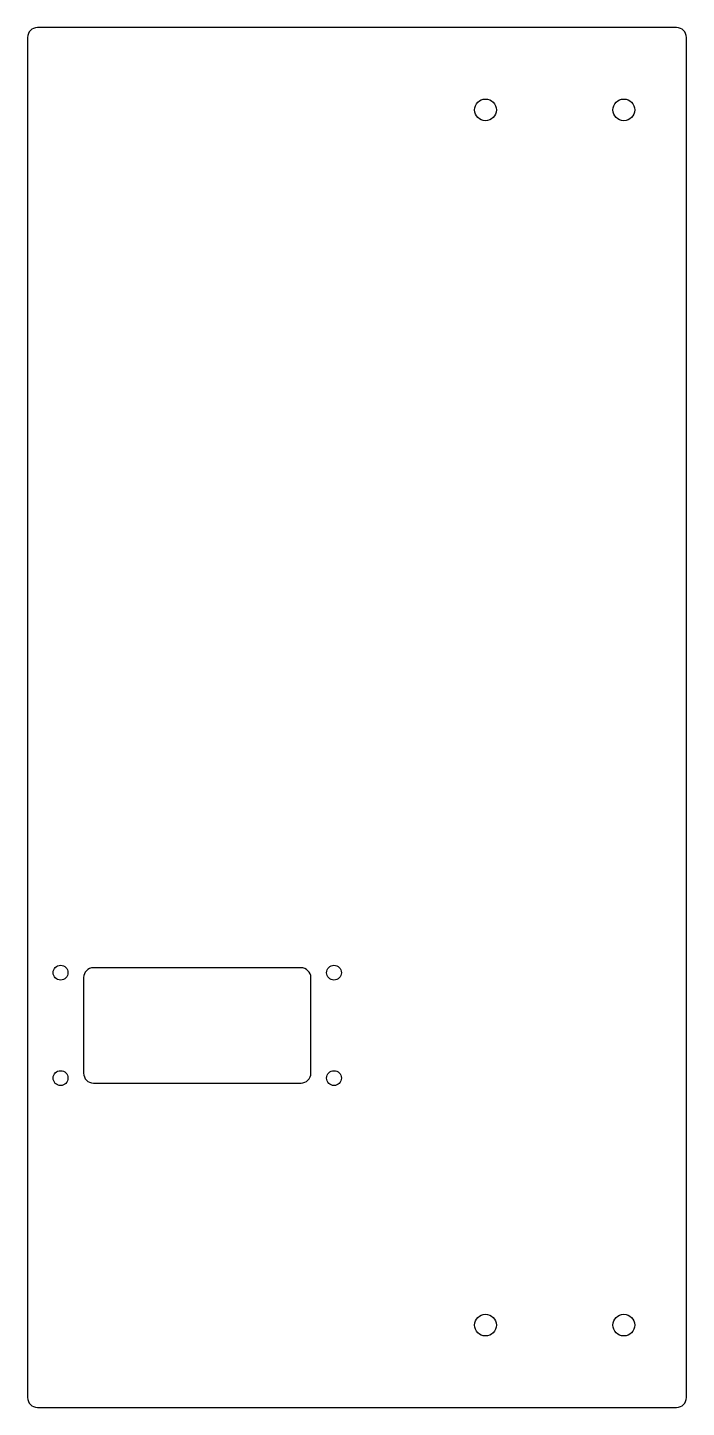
# Model space of a CAD drawing. Header units: millimetres. Extents: x -100 to 100, y -210 to 210.
import ezdxf

# ---------------------------------------------------------------- set-up
doc = ezdxf.new("R2010")
doc.units = ezdxf.units.MM

msp = doc.modelspace()

# ---------------------------------------------------------------- linework, layer by layer
at = {"color": 7, "linetype": 'Continuous', "lineweight": 25}
for p, q in [((-100, 206.5), (-100, -206.5)), ((97, 209.5), (-97, 209.5)), ((100, -206.5), (100, 206.5)), ((-83, -79), (-83, -108)), ((-17, -76), (-80, -76)), ((-14, -108), (-14, -79)), ((-80, -111), (-17, -111)), ((-97, -209.5), (97, -209.5))]:
    msp.add_line(p, q, dxfattribs=at)
for centre, radius in [((39, 184.5), 3.3), ((81, 184.5), 3.3), ((-90, -77.5), 2.25), ((-7, -77.5), 2.25), ((-90, -109.5), 2.25), ((-7, -109.5), 2.25), ((39, -184.5), 3.3), ((81, -184.5), 3.3)]:
    msp.add_circle(centre, radius, dxfattribs=at)
for centre, start, end in [((-97, 206.5), 90, 180), ((97, 206.5), 0, 90), ((-80, -79), 90, 180), ((-17, -79), 0, 90), ((-80, -108), 180, 270), ((-17, -108), 270, 0), ((-97, -206.5), 180, 270), ((97, -206.5), 270, 0)]:
    msp.add_arc(centre, 3, start, end, dxfattribs=at)

doc.saveas('drawing.dxf')
